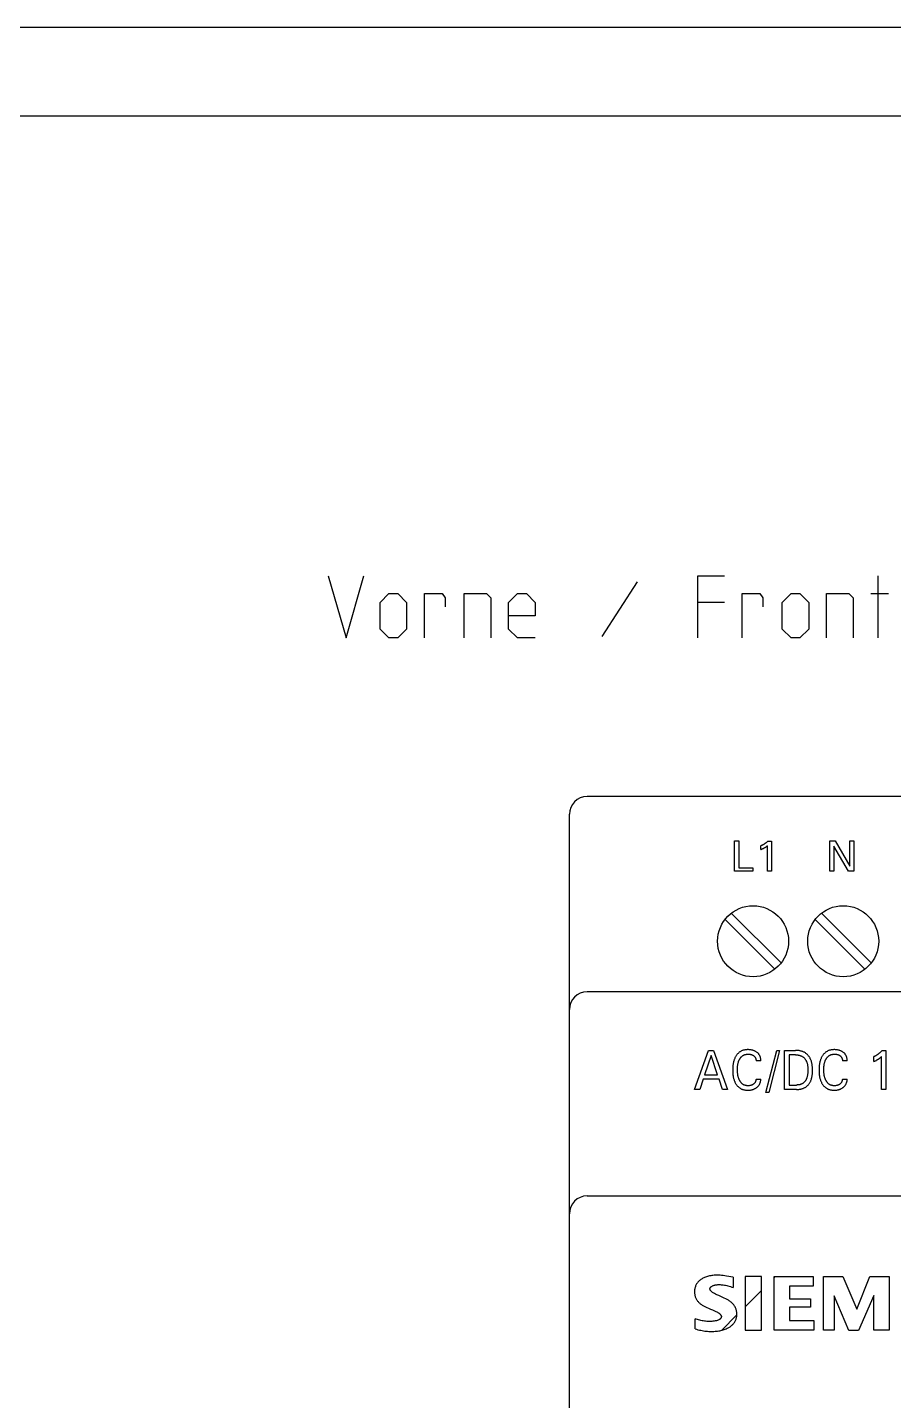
# Model space of a CAD drawing. Extents: x 0 to 420, y 0 to 297.
# Drawn here: x 106.2 to 155.1, y 219.6 to 297 of the extents above; entities that cross this region are included whole.
import ezdxf

# ---------------------------------------------------------------- set-up
doc = ezdxf.new("R2010")
doc.units = 0
doc.header["$LTSCALE"] = 23.1
for name, color, linetype in [('10000_FRONT', 7, 'CONTINUOUS'), ('10300_FRONT_GERMAN_ENGLISH', 7, 'CONTINUOUS'), ('90000_FRAME', 7, 'CONTINUOUS')]:
    doc.layers.add(name, color=color, linetype=linetype)

msp = doc.modelspace()

# ---------------------------------------------------------------- linework, layer by layer
at = {"layer": '10000_FRONT', "color": 7, "linetype": 'CONTINUOUS'}
for p, q in [((207.298, 253.673), (137.798, 253.673)), ((136.798, 164.673), (136.798, 252.673)), ((146.108, 249.473), (146.108, 251.173)), ((146.108, 251.173), (146.34, 251.173)), ((146.34, 251.173), (146.34, 249.665)), ((147.602, 250.909), (147.584, 250.902)), ((147.584, 250.69), (147.584, 250.902)), ((147.584, 250.69), (147.605, 250.698)), ((147.621, 250.917), (147.602, 250.909)), ((147.605, 250.698), (147.626, 250.706)), ((147.64, 250.925), (147.621, 250.917)), ((147.626, 250.706), (147.646, 250.715)), ((147.658, 250.933), (147.64, 250.925)), ((147.646, 250.715), (147.667, 250.724)), ((147.676, 250.942), (147.658, 250.933)), ((147.667, 250.724), (147.688, 250.733)), ((147.695, 250.951), (147.676, 250.942)), ((147.688, 250.733), (147.703, 250.74)), ((147.713, 250.961), (147.695, 250.951)), ((147.703, 250.74), (147.718, 250.747)), ((147.73, 250.97), (147.713, 250.961)), ((147.718, 250.747), (147.733, 250.755)), ((147.748, 250.98), (147.73, 250.97)), ((147.733, 250.755), (147.748, 250.762)), ((147.765, 250.99), (147.748, 250.98)), ((147.748, 250.762), (147.763, 250.77)), ((147.763, 250.77), (147.778, 250.778)), ((147.783, 251.001), (147.765, 250.99)), ((147.778, 250.778), (147.793, 250.786)), ((147.8, 251.012), (147.783, 251.001)), ((147.793, 250.786), (147.809, 250.795)), ((147.817, 251.023), (147.8, 251.012)), ((147.809, 250.795), (147.824, 250.804)), ((147.833, 251.034), (147.817, 251.023)), ((147.824, 250.804), (147.839, 250.814)), ((147.85, 251.046), (147.833, 251.034)), ((147.839, 250.814), (147.853, 250.823)), ((147.866, 251.057), (147.85, 251.046)), ((147.853, 250.823), (147.864, 250.83)), ((147.864, 250.83), (147.875, 250.838)), ((147.883, 251.07), (147.866, 251.057)), ((147.875, 250.838), (147.885, 250.845)), ((147.899, 251.082), (147.883, 251.07)), ((147.885, 250.845), (147.897, 250.854)), ((147.897, 250.854), (147.908, 250.862)), ((147.915, 251.095), (147.899, 251.082)), ((147.908, 250.862), (147.919, 250.871)), ((147.93, 251.108), (147.915, 251.095)), ((147.919, 250.871), (147.932, 250.881)), ((147.946, 251.121), (147.93, 251.108)), ((147.932, 250.881), (147.944, 250.89)), ((147.944, 250.89), (147.956, 250.9)), ((147.961, 251.135), (147.946, 251.121)), ((147.956, 249.473), (147.956, 250.9)), ((147.976, 251.149), (147.961, 251.135)), ((147.991, 251.163), (147.976, 251.149)), ((147.991, 251.163), (148.184, 251.163)), ((148.184, 251.163), (148.184, 249.473)), ((151.468, 249.473), (151.468, 251.173)), ((151.468, 251.173), (151.77, 251.173)), ((151.699, 250.882), (151.699, 249.473)), ((152.519, 249.473), (151.699, 250.882)), ((151.77, 251.173), (152.6, 249.747)), ((152.6, 249.747), (152.6, 251.173)), ((152.6, 251.173), (152.831, 251.173)), ((152.831, 251.173), (152.831, 249.473)), ((147.143, 249.473), (146.108, 249.473)), ((146.34, 249.665), (147.143, 249.665)), ((147.143, 249.665), (147.143, 249.473)), ((148.184, 249.473), (147.956, 249.473)), ((151.699, 249.473), (151.468, 249.473)), ((152.831, 249.473), (152.519, 249.473)), ((148.727, 244.297), (145.922, 247.102)), ((153.807, 244.297), (151.002, 247.102)), ((145.569, 246.748), (148.373, 243.944)), ((150.649, 246.748), (153.453, 243.944)), ((207.298, 242.673), (137.798, 242.673)), ((143.848, 237.173), (144.633, 239.373)), ((144.778, 239.089), (144.412, 237.996)), ((144.633, 239.373), (144.921, 239.373)), ((145.146, 237.996), (144.778, 239.089)), ((144.921, 239.373), (145.706, 237.173)), ((146.179, 239.046), (146.161, 239.015)), ((146.198, 239.076), (146.179, 239.046)), ((146.217, 239.103), (146.198, 239.076)), ((146.236, 239.129), (146.217, 239.103)), ((146.256, 239.154), (146.236, 239.129)), ((146.277, 239.178), (146.256, 239.154)), ((146.299, 239.201), (146.277, 239.178)), ((146.322, 239.224), (146.299, 239.201)), ((146.346, 239.245), (146.322, 239.224)), ((146.371, 239.265), (146.346, 239.245)), ((146.396, 239.284), (146.371, 239.265)), ((146.421, 239.301), (146.396, 239.284)), ((146.448, 239.317), (146.421, 239.301)), ((146.475, 239.332), (146.448, 239.317)), ((146.503, 239.345), (146.475, 239.332)), ((146.482, 239.004), (146.496, 239.019)), ((146.496, 239.019), (146.512, 239.033)), ((146.531, 239.358), (146.503, 239.345)), ((146.512, 239.033), (146.528, 239.047)), ((146.528, 239.047), (146.544, 239.06)), ((146.56, 239.369), (146.531, 239.358)), ((146.544, 239.06), (146.56, 239.071)), ((146.589, 239.379), (146.56, 239.369)), ((146.56, 239.071), (146.577, 239.082)), ((146.577, 239.082), (146.595, 239.093)), ((146.618, 239.387), (146.589, 239.379)), ((146.595, 239.093), (146.612, 239.102)), ((146.612, 239.102), (146.63, 239.111)), ((146.647, 239.394), (146.618, 239.387)), ((146.63, 239.111), (146.649, 239.119)), ((146.676, 239.4), (146.647, 239.394)), ((146.649, 239.119), (146.668, 239.127)), ((146.668, 239.127), (146.687, 239.133)), ((146.705, 239.405), (146.676, 239.4)), ((146.687, 239.133), (146.708, 239.14)), ((146.735, 239.409), (146.705, 239.405)), ((146.708, 239.14), (146.729, 239.145)), ((146.729, 239.145), (146.75, 239.15)), ((146.764, 239.412), (146.735, 239.409)), ((146.75, 239.15), (146.772, 239.154)), ((146.794, 239.414), (146.764, 239.412)), ((146.772, 239.154), (146.793, 239.157)), ((146.793, 239.157), (146.815, 239.159)), ((146.824, 239.416), (146.794, 239.414)), ((146.815, 239.159), (146.837, 239.161)), ((146.854, 239.416), (146.824, 239.416)), ((146.837, 239.161), (146.859, 239.162)), ((146.891, 239.416), (146.854, 239.416)), ((146.859, 239.162), (146.881, 239.162)), ((146.881, 239.162), (146.903, 239.162)), ((146.929, 239.414), (146.891, 239.416)), ((146.903, 239.162), (146.925, 239.161)), ((146.925, 239.161), (146.947, 239.159)), ((146.967, 239.411), (146.929, 239.414)), ((146.947, 239.159), (146.969, 239.156)), ((147.004, 239.407), (146.967, 239.411)), ((146.969, 239.156), (146.991, 239.153)), ((146.991, 239.153), (147.011, 239.149)), ((147.041, 239.401), (147.004, 239.407)), ((147.011, 239.149), (147.031, 239.144)), ((147.031, 239.144), (147.05, 239.138)), ((147.069, 239.395), (147.041, 239.401)), ((147.05, 239.138), (147.07, 239.132)), ((147.097, 239.389), (147.069, 239.395)), ((147.07, 239.132), (147.089, 239.125)), ((147.089, 239.125), (147.106, 239.117)), ((147.125, 239.382), (147.097, 239.389)), ((147.106, 239.117), (147.124, 239.108)), ((147.124, 239.108), (147.141, 239.099)), ((147.152, 239.374), (147.125, 239.382)), ((147.141, 239.099), (147.158, 239.089)), ((147.179, 239.365), (147.152, 239.374)), ((147.158, 239.089), (147.174, 239.078)), ((147.174, 239.078), (147.186, 239.069)), ((147.206, 239.355), (147.179, 239.365)), ((147.186, 239.069), (147.199, 239.059)), ((147.199, 239.059), (147.211, 239.048)), ((147.231, 239.344), (147.206, 239.355)), ((147.211, 239.048), (147.222, 239.037)), ((147.222, 239.037), (147.233, 239.026)), ((147.256, 239.333), (147.231, 239.344)), ((147.233, 239.026), (147.243, 239.014)), ((147.28, 239.32), (147.256, 239.333)), ((147.303, 239.307), (147.28, 239.32)), ((147.326, 239.293), (147.303, 239.307)), ((147.349, 239.278), (147.326, 239.293)), ((147.37, 239.262), (147.349, 239.278)), ((147.39, 239.245), (147.37, 239.262)), ((147.41, 239.228), (147.39, 239.245)), ((147.429, 239.209), (147.41, 239.228)), ((147.447, 239.19), (147.429, 239.209)), ((147.464, 239.17), (147.447, 239.19)), ((147.48, 239.149), (147.464, 239.17)), ((147.494, 239.128), (147.48, 239.149)), ((147.508, 239.106), (147.494, 239.128)), ((147.52, 239.083), (147.508, 239.106)), ((147.531, 239.06), (147.52, 239.083)), ((147.541, 239.036), (147.531, 239.06)), ((147.551, 239.011), (147.541, 239.036)), ((147.876, 237.007), (148.485, 239.373)), ((148.64, 239.373), (148.031, 237.007)), ((148.485, 239.373), (148.64, 239.373)), ((148.928, 237.173), (148.928, 239.373)), ((148.928, 239.373), (149.534, 239.373)), ((149.189, 239.123), (149.189, 237.422)), ((149.534, 239.123), (149.189, 239.123)), ((149.568, 239.372), (149.534, 239.373)), ((149.534, 239.123), (149.561, 239.123)), ((149.561, 239.123), (149.588, 239.122)), ((149.603, 239.371), (149.568, 239.372)), ((149.588, 239.122), (149.615, 239.12)), ((149.638, 239.369), (149.603, 239.371)), ((149.615, 239.12), (149.642, 239.118)), ((149.673, 239.366), (149.638, 239.369)), ((149.642, 239.118), (149.669, 239.115)), ((149.669, 239.115), (149.696, 239.111)), ((149.708, 239.363), (149.673, 239.366)), ((149.696, 239.111), (149.723, 239.106)), ((149.742, 239.358), (149.708, 239.363)), ((149.723, 239.106), (149.749, 239.1)), ((149.777, 239.352), (149.742, 239.358)), ((149.749, 239.1), (149.776, 239.093)), ((149.776, 239.093), (149.802, 239.085)), ((149.811, 239.346), (149.777, 239.352)), ((149.802, 239.085), (149.827, 239.076)), ((149.845, 239.338), (149.811, 239.346)), ((149.827, 239.076), (149.852, 239.067)), ((149.879, 239.329), (149.845, 239.338)), ((149.852, 239.067), (149.877, 239.056)), ((149.877, 239.056), (149.9, 239.043)), ((149.912, 239.318), (149.879, 239.329)), ((149.9, 239.043), (149.924, 239.03)), ((149.945, 239.307), (149.912, 239.318)), ((149.924, 239.03), (149.945, 239.015)), ((149.977, 239.294), (149.945, 239.307)), ((150.008, 239.28), (149.977, 239.294)), ((150.039, 239.264), (150.008, 239.28)), ((150.069, 239.247), (150.039, 239.264)), ((150.099, 239.228), (150.069, 239.247)), ((150.128, 239.207), (150.099, 239.228)), ((150.156, 239.185), (150.128, 239.207)), ((150.183, 239.161), (150.156, 239.185)), ((150.208, 239.136), (150.183, 239.161)), ((150.233, 239.11), (150.208, 239.136)), ((150.257, 239.083), (150.233, 239.11)), ((150.279, 239.055), (150.257, 239.083)), ((150.301, 239.026), (150.279, 239.055)), ((150.321, 238.996), (150.301, 239.026)), ((151.046, 239.046), (151.028, 239.015)), ((151.065, 239.076), (151.046, 239.046)), ((151.084, 239.103), (151.065, 239.076)), ((151.103, 239.129), (151.084, 239.103)), ((151.123, 239.154), (151.103, 239.129)), ((151.144, 239.178), (151.123, 239.154)), ((151.166, 239.201), (151.144, 239.178)), ((151.189, 239.224), (151.166, 239.201)), ((151.213, 239.245), (151.189, 239.224)), ((151.238, 239.265), (151.213, 239.245)), ((151.263, 239.284), (151.238, 239.265)), ((151.288, 239.301), (151.263, 239.284)), ((151.315, 239.317), (151.288, 239.301)), ((151.342, 239.332), (151.315, 239.317)), ((151.37, 239.345), (151.342, 239.332)), ((151.349, 239.004), (151.364, 239.019)), ((151.364, 239.019), (151.379, 239.033)), ((151.398, 239.358), (151.37, 239.345)), ((151.379, 239.033), (151.395, 239.047)), ((151.395, 239.047), (151.411, 239.06)), ((151.427, 239.369), (151.398, 239.358)), ((151.411, 239.06), (151.427, 239.071)), ((151.456, 239.379), (151.427, 239.369)), ((151.427, 239.071), (151.444, 239.082)), ((151.444, 239.082), (151.462, 239.093)), ((151.485, 239.387), (151.456, 239.379)), ((151.462, 239.093), (151.479, 239.102)), ((151.479, 239.102), (151.498, 239.111)), ((151.514, 239.394), (151.485, 239.387)), ((151.498, 239.111), (151.516, 239.119)), ((151.543, 239.4), (151.514, 239.394)), ((151.516, 239.119), (151.535, 239.127)), ((151.535, 239.127), (151.554, 239.133)), ((151.572, 239.405), (151.543, 239.4)), ((151.554, 239.133), (151.575, 239.14)), ((151.602, 239.409), (151.572, 239.405)), ((151.575, 239.14), (151.596, 239.145)), ((151.596, 239.145), (151.617, 239.15)), ((151.631, 239.412), (151.602, 239.409)), ((151.617, 239.15), (151.639, 239.154)), ((151.661, 239.414), (151.631, 239.412)), ((151.639, 239.154), (151.66, 239.157)), ((151.66, 239.157), (151.682, 239.159)), ((151.691, 239.416), (151.661, 239.414)), ((151.682, 239.159), (151.704, 239.161)), ((151.721, 239.416), (151.691, 239.416)), ((151.704, 239.161), (151.726, 239.162)), ((151.758, 239.416), (151.721, 239.416)), ((151.726, 239.162), (151.748, 239.162)), ((151.748, 239.162), (151.77, 239.162)), ((151.796, 239.414), (151.758, 239.416)), ((151.77, 239.162), (151.792, 239.161)), ((151.792, 239.161), (151.814, 239.159)), ((151.834, 239.411), (151.796, 239.414)), ((151.814, 239.159), (151.836, 239.156)), ((151.871, 239.407), (151.834, 239.411)), ((151.836, 239.156), (151.858, 239.153)), ((151.858, 239.153), (151.878, 239.149)), ((151.908, 239.401), (151.871, 239.407)), ((151.878, 239.149), (151.898, 239.144)), ((151.898, 239.144), (151.917, 239.138)), ((151.936, 239.395), (151.908, 239.401)), ((151.917, 239.138), (151.937, 239.132)), ((151.964, 239.389), (151.936, 239.395)), ((151.937, 239.132), (151.956, 239.125)), ((151.956, 239.125), (151.974, 239.117)), ((151.992, 239.382), (151.964, 239.389)), ((151.974, 239.117), (151.991, 239.108)), ((151.991, 239.108), (152.008, 239.099)), ((152.019, 239.374), (151.992, 239.382)), ((152.008, 239.099), (152.025, 239.089)), ((152.047, 239.365), (152.019, 239.374)), ((152.025, 239.089), (152.041, 239.078)), ((152.041, 239.078), (152.053, 239.069)), ((152.073, 239.355), (152.047, 239.365)), ((152.053, 239.069), (152.066, 239.059)), ((152.066, 239.059), (152.078, 239.048)), ((152.098, 239.344), (152.073, 239.355)), ((152.078, 239.048), (152.089, 239.037)), ((152.089, 239.037), (152.1, 239.026)), ((152.123, 239.333), (152.098, 239.344)), ((152.1, 239.026), (152.11, 239.014)), ((152.147, 239.32), (152.123, 239.333)), ((152.17, 239.307), (152.147, 239.32)), ((152.193, 239.293), (152.17, 239.307)), ((152.216, 239.278), (152.193, 239.293)), ((152.237, 239.262), (152.216, 239.278)), ((152.257, 239.245), (152.237, 239.262)), ((152.277, 239.228), (152.257, 239.245)), ((152.296, 239.209), (152.277, 239.228)), ((152.314, 239.19), (152.296, 239.209)), ((152.331, 239.17), (152.314, 239.19)), ((152.347, 239.149), (152.331, 239.17)), ((152.361, 239.128), (152.347, 239.149)), ((152.375, 239.106), (152.361, 239.128)), ((152.387, 239.083), (152.375, 239.106)), ((152.398, 239.06), (152.387, 239.083)), ((152.409, 239.036), (152.398, 239.06)), ((152.418, 239.011), (152.409, 239.036)), ((153.983, 239.032), (153.962, 239.022)), ((153.962, 238.747), (153.962, 239.022)), ((154.004, 239.042), (153.983, 239.032)), ((154.025, 239.052), (154.004, 239.042)), ((154.046, 239.063), (154.025, 239.052)), ((154.067, 239.075), (154.046, 239.063)), ((154.087, 239.086), (154.067, 239.075)), ((154.107, 239.098), (154.087, 239.086)), ((154.127, 239.111), (154.107, 239.098)), ((154.147, 239.124), (154.127, 239.111)), ((154.167, 239.137), (154.147, 239.124)), ((154.186, 239.151), (154.167, 239.137)), ((154.205, 239.164), (154.186, 239.151)), ((154.224, 239.179), (154.205, 239.164)), ((154.243, 239.193), (154.224, 239.179)), ((154.262, 239.208), (154.243, 239.193)), ((154.28, 239.224), (154.262, 239.208)), ((154.298, 239.24), (154.28, 239.224)), ((154.317, 239.256), (154.298, 239.24)), ((154.335, 239.273), (154.317, 239.256)), ((154.352, 239.289), (154.335, 239.273)), ((154.37, 239.307), (154.352, 239.289)), ((154.367, 239.007), (154.381, 239.02)), ((154.387, 239.324), (154.37, 239.307)), ((154.381, 237.173), (154.381, 239.02)), ((154.404, 239.342), (154.387, 239.324)), ((154.42, 239.36), (154.404, 239.342)), ((154.42, 239.36), (154.637, 239.36)), ((154.637, 239.36), (154.637, 237.173)), ((145.999, 238.354), (145.998, 238.308)), ((145.998, 238.308), (145.998, 238.263)), ((145.998, 238.263), (145.998, 238.217)), ((146.001, 238.399), (145.999, 238.354)), ((146.004, 238.445), (146.001, 238.399)), ((146.009, 238.49), (146.004, 238.445)), ((146.014, 238.535), (146.009, 238.49)), ((146.02, 238.58), (146.014, 238.535)), ((146.026, 238.62), (146.02, 238.58)), ((146.034, 238.659), (146.026, 238.62)), ((146.042, 238.698), (146.034, 238.659)), ((146.052, 238.737), (146.042, 238.698)), ((146.062, 238.776), (146.052, 238.737)), ((146.074, 238.814), (146.062, 238.776)), ((146.087, 238.852), (146.074, 238.814)), ((146.1, 238.885), (146.087, 238.852)), ((146.113, 238.918), (146.1, 238.885)), ((146.128, 238.951), (146.113, 238.918)), ((146.144, 238.983), (146.128, 238.951)), ((146.161, 239.015), (146.144, 238.983)), ((146.266, 238.298), (146.267, 238.336)), ((146.266, 238.258), (146.266, 238.298)), ((146.268, 238.217), (146.266, 238.258)), ((146.267, 238.336), (146.268, 238.374)), ((146.268, 238.374), (146.27, 238.412)), ((146.27, 238.412), (146.272, 238.45)), ((146.272, 238.45), (146.276, 238.488)), ((146.276, 238.488), (146.278, 238.511)), ((146.278, 238.511), (146.282, 238.535)), ((146.282, 238.535), (146.286, 238.564)), ((146.286, 238.564), (146.291, 238.593)), ((146.291, 238.593), (146.297, 238.622)), ((146.297, 238.622), (146.303, 238.651)), ((146.303, 238.651), (146.311, 238.68)), ((146.311, 238.68), (146.319, 238.708)), ((146.319, 238.708), (146.328, 238.736)), ((146.328, 238.736), (146.335, 238.758)), ((146.335, 238.758), (146.343, 238.78)), ((146.343, 238.78), (146.352, 238.801)), ((146.352, 238.801), (146.361, 238.822)), ((146.361, 238.822), (146.371, 238.843)), ((146.371, 238.843), (146.382, 238.863)), ((146.382, 238.863), (146.393, 238.884)), ((146.393, 238.884), (146.405, 238.903)), ((146.405, 238.903), (146.416, 238.921)), ((146.416, 238.921), (146.428, 238.939)), ((146.428, 238.939), (146.44, 238.956)), ((146.44, 238.956), (146.454, 238.972)), ((146.454, 238.972), (146.467, 238.989)), ((146.467, 238.989), (146.482, 239.004)), ((147.243, 239.014), (147.253, 239.002)), ((147.253, 239.002), (147.262, 238.989)), ((147.262, 238.989), (147.27, 238.976)), ((147.27, 238.976), (147.277, 238.962)), ((147.277, 238.962), (147.284, 238.949)), ((147.284, 238.949), (147.29, 238.935)), ((147.29, 238.935), (147.295, 238.92)), ((147.295, 238.92), (147.3, 238.905)), ((147.3, 238.905), (147.305, 238.889)), ((147.305, 238.889), (147.309, 238.873)), ((147.309, 238.873), (147.312, 238.856)), ((147.312, 238.856), (147.314, 238.84)), ((147.314, 238.84), (147.315, 238.823)), ((147.315, 238.823), (147.316, 238.806)), ((147.316, 238.806), (147.316, 238.79)), ((147.585, 238.79), (147.316, 238.79)), ((147.558, 238.987), (147.551, 239.011)), ((147.566, 238.959), (147.558, 238.987)), ((147.572, 238.931), (147.566, 238.959)), ((147.577, 238.903), (147.572, 238.931)), ((147.581, 238.874), (147.577, 238.903)), ((147.583, 238.846), (147.581, 238.874)), ((147.585, 238.818), (147.583, 238.846)), ((147.585, 238.79), (147.585, 238.818)), ((149.945, 239.015), (149.967, 239)), ((149.967, 239), (149.987, 238.984)), ((149.987, 238.984), (150.007, 238.966)), ((150.007, 238.966), (150.025, 238.947)), ((150.025, 238.947), (150.043, 238.928)), ((150.043, 238.928), (150.061, 238.908)), ((150.061, 238.908), (150.077, 238.887)), ((150.077, 238.887), (150.093, 238.865)), ((150.093, 238.865), (150.107, 238.843)), ((150.107, 238.843), (150.121, 238.821)), ((150.121, 238.821), (150.134, 238.797)), ((150.134, 238.797), (150.146, 238.774)), ((150.146, 238.774), (150.157, 238.75)), ((150.157, 238.75), (150.17, 238.72)), ((150.17, 238.72), (150.181, 238.69)), ((150.181, 238.69), (150.19, 238.66)), ((150.19, 238.66), (150.199, 238.63)), ((150.199, 238.63), (150.206, 238.599)), ((150.206, 238.599), (150.213, 238.568)), ((150.213, 238.568), (150.218, 238.537)), ((150.218, 238.537), (150.223, 238.505)), ((150.223, 238.505), (150.227, 238.474)), ((150.227, 238.474), (150.229, 238.442)), ((150.229, 238.442), (150.232, 238.41)), ((150.232, 238.41), (150.233, 238.378)), ((150.233, 238.378), (150.235, 238.346)), ((150.235, 238.346), (150.235, 238.315)), ((150.235, 238.315), (150.235, 238.283)), ((150.235, 238.283), (150.235, 238.24)), ((150.34, 238.965), (150.321, 238.996)), ((150.358, 238.934), (150.34, 238.965)), ((150.375, 238.902), (150.358, 238.934)), ((150.39, 238.87), (150.375, 238.902)), ((150.406, 238.833), (150.39, 238.87)), ((150.42, 238.795), (150.406, 238.833)), ((150.433, 238.757), (150.42, 238.795)), ((150.444, 238.719), (150.433, 238.757)), ((150.454, 238.681), (150.444, 238.719)), ((150.463, 238.642), (150.454, 238.681)), ((150.47, 238.603), (150.463, 238.642)), ((150.477, 238.563), (150.47, 238.603)), ((150.482, 238.523), (150.477, 238.563)), ((150.487, 238.483), (150.482, 238.523)), ((150.49, 238.443), (150.487, 238.483)), ((150.493, 238.403), (150.49, 238.443)), ((150.495, 238.362), (150.493, 238.403)), ((150.496, 238.322), (150.495, 238.362)), ((150.497, 238.281), (150.496, 238.322)), ((150.497, 238.241), (150.497, 238.281)), ((150.866, 238.354), (150.865, 238.308)), ((150.865, 238.308), (150.865, 238.263)), ((150.865, 238.263), (150.865, 238.217)), ((150.868, 238.399), (150.866, 238.354)), ((150.872, 238.445), (150.868, 238.399)), ((150.876, 238.49), (150.872, 238.445)), ((150.881, 238.535), (150.876, 238.49)), ((150.887, 238.58), (150.881, 238.535)), ((150.893, 238.62), (150.887, 238.58)), ((150.901, 238.659), (150.893, 238.62)), ((150.909, 238.698), (150.901, 238.659)), ((150.919, 238.737), (150.909, 238.698)), ((150.929, 238.776), (150.919, 238.737)), ((150.941, 238.814), (150.929, 238.776)), ((150.954, 238.852), (150.941, 238.814)), ((150.967, 238.885), (150.954, 238.852)), ((150.98, 238.918), (150.967, 238.885)), ((150.995, 238.951), (150.98, 238.918)), ((151.011, 238.983), (150.995, 238.951)), ((151.028, 239.015), (151.011, 238.983)), ((151.133, 238.298), (151.134, 238.336)), ((151.134, 238.258), (151.133, 238.298)), ((151.134, 238.336), (151.135, 238.374)), ((151.135, 238.217), (151.134, 238.258)), ((151.135, 238.374), (151.137, 238.412)), ((151.137, 238.412), (151.139, 238.45)), ((151.139, 238.45), (151.143, 238.488)), ((151.143, 238.488), (151.146, 238.511)), ((151.146, 238.511), (151.149, 238.535)), ((151.149, 238.535), (151.153, 238.564)), ((151.153, 238.564), (151.158, 238.593)), ((151.158, 238.593), (151.164, 238.622)), ((151.164, 238.622), (151.17, 238.651)), ((151.17, 238.651), (151.178, 238.68)), ((151.178, 238.68), (151.186, 238.708)), ((151.186, 238.708), (151.195, 238.736)), ((151.195, 238.736), (151.202, 238.758)), ((151.202, 238.758), (151.21, 238.78)), ((151.21, 238.78), (151.219, 238.801)), ((151.219, 238.801), (151.228, 238.822)), ((151.228, 238.822), (151.238, 238.843)), ((151.238, 238.843), (151.249, 238.863)), ((151.249, 238.863), (151.26, 238.884)), ((151.26, 238.884), (151.272, 238.903)), ((151.272, 238.903), (151.283, 238.921)), ((151.283, 238.921), (151.295, 238.939)), ((151.295, 238.939), (151.308, 238.956)), ((151.308, 238.956), (151.321, 238.972)), ((151.321, 238.972), (151.334, 238.989)), ((151.334, 238.989), (151.349, 239.004)), ((152.11, 239.014), (152.12, 239.002)), ((152.12, 239.002), (152.129, 238.989)), ((152.129, 238.989), (152.137, 238.976)), ((152.137, 238.976), (152.144, 238.962)), ((152.144, 238.962), (152.151, 238.949)), ((152.151, 238.949), (152.157, 238.935)), ((152.157, 238.935), (152.163, 238.92)), ((152.163, 238.92), (152.167, 238.905)), ((152.167, 238.905), (152.172, 238.889)), ((152.172, 238.889), (152.176, 238.873)), ((152.176, 238.873), (152.179, 238.856)), ((152.179, 238.856), (152.181, 238.84)), ((152.181, 238.84), (152.182, 238.823)), ((152.182, 238.823), (152.183, 238.806)), ((152.183, 238.806), (152.183, 238.79)), ((152.452, 238.79), (152.183, 238.79)), ((152.426, 238.987), (152.418, 239.011)), ((152.433, 238.959), (152.426, 238.987)), ((152.439, 238.931), (152.433, 238.959)), ((152.444, 238.903), (152.439, 238.931)), ((152.448, 238.874), (152.444, 238.903)), ((152.451, 238.846), (152.448, 238.874)), ((152.452, 238.818), (152.451, 238.846)), ((152.452, 238.79), (152.452, 238.818)), ((153.962, 238.747), (153.985, 238.758)), ((153.985, 238.758), (154.009, 238.769)), ((154.009, 238.769), (154.032, 238.781)), ((154.032, 238.781), (154.056, 238.792)), ((154.056, 238.792), (154.079, 238.804)), ((154.079, 238.804), (154.096, 238.813)), ((154.096, 238.813), (154.113, 238.822)), ((154.113, 238.822), (154.13, 238.832)), ((154.13, 238.832), (154.147, 238.842)), ((154.147, 238.842), (154.164, 238.852)), ((154.164, 238.852), (154.18, 238.862)), ((154.18, 238.862), (154.198, 238.873)), ((154.198, 238.873), (154.215, 238.884)), ((154.215, 238.884), (154.232, 238.896)), ((154.232, 238.896), (154.249, 238.908)), ((154.249, 238.908), (154.265, 238.921)), ((154.265, 238.921), (154.277, 238.93)), ((154.277, 238.93), (154.289, 238.939)), ((154.289, 238.939), (154.301, 238.949)), ((154.301, 238.949), (154.314, 238.96)), ((154.314, 238.96), (154.327, 238.971)), ((154.327, 238.971), (154.34, 238.982)), ((154.34, 238.982), (154.353, 238.995)), ((154.353, 238.995), (154.367, 239.007)), ((144.328, 237.746), (144.138, 237.173)), ((145.228, 237.746), (144.328, 237.746)), ((144.412, 237.996), (145.146, 237.996)), ((145.421, 237.173), (145.228, 237.746)), ((145.998, 238.217), (145.999, 238.172)), ((145.999, 238.172), (146.001, 238.127)), ((146.001, 238.127), (146.005, 238.082)), ((146.005, 238.082), (146.009, 238.037)), ((146.009, 238.037), (146.014, 237.992)), ((146.014, 237.992), (146.02, 237.947)), ((146.02, 237.947), (146.027, 237.908)), ((146.027, 237.908), (146.034, 237.869)), ((146.034, 237.869), (146.042, 237.83)), ((146.042, 237.83), (146.052, 237.792)), ((146.052, 237.792), (146.063, 237.754)), ((146.063, 237.754), (146.074, 237.716)), ((146.074, 237.716), (146.087, 237.678)), ((146.087, 237.678), (146.1, 237.645)), ((146.1, 237.645), (146.114, 237.612)), ((146.114, 237.612), (146.129, 237.58)), ((146.129, 237.58), (146.145, 237.548)), ((146.145, 237.548), (146.162, 237.517)), ((146.162, 237.517), (146.18, 237.486)), ((146.18, 237.486), (146.2, 237.456)), ((146.269, 238.176), (146.268, 238.217)), ((146.272, 238.136), (146.269, 238.176)), ((146.276, 238.095), (146.272, 238.136)), ((146.28, 238.055), (146.276, 238.095)), ((146.285, 238.019), (146.28, 238.055)), ((146.291, 237.984), (146.285, 238.019)), ((146.297, 237.949), (146.291, 237.984)), ((146.305, 237.914), (146.297, 237.949)), ((146.313, 237.88), (146.305, 237.914)), ((146.323, 237.845), (146.313, 237.88)), ((146.331, 237.819), (146.323, 237.845)), ((146.339, 237.794), (146.331, 237.819)), ((146.349, 237.768), (146.339, 237.794)), ((146.359, 237.743), (146.349, 237.768)), ((146.37, 237.719), (146.359, 237.743)), ((146.381, 237.694), (146.37, 237.719)), ((146.394, 237.67), (146.381, 237.694)), ((146.405, 237.65), (146.394, 237.67)), ((146.416, 237.631), (146.405, 237.65)), ((146.428, 237.612), (146.416, 237.631)), ((146.441, 237.593), (146.428, 237.612)), ((146.455, 237.575), (146.441, 237.593)), ((146.469, 237.558), (146.455, 237.575)), ((146.483, 237.541), (146.469, 237.558)), ((146.499, 237.525), (146.483, 237.541)), ((146.515, 237.509), (146.499, 237.525)), ((146.533, 237.494), (146.515, 237.509)), ((146.551, 237.479), (146.533, 237.494)), ((146.57, 237.466), (146.551, 237.479)), ((147.176, 237.478), (147.161, 237.467)), ((147.19, 237.49), (147.176, 237.478)), ((147.203, 237.502), (147.19, 237.49)), ((147.215, 237.515), (147.203, 237.502)), ((147.227, 237.529), (147.215, 237.515)), ((147.238, 237.543), (147.227, 237.529)), ((147.249, 237.558), (147.238, 237.543)), ((147.259, 237.573), (147.249, 237.558)), ((147.268, 237.589), (147.259, 237.573)), ((147.276, 237.605), (147.268, 237.589)), ((147.283, 237.622), (147.276, 237.605)), ((147.29, 237.639), (147.283, 237.622)), ((147.296, 237.658), (147.29, 237.639)), ((147.302, 237.677), (147.296, 237.658)), ((147.307, 237.697), (147.302, 237.677)), ((147.311, 237.716), (147.307, 237.697)), ((147.314, 237.736), (147.311, 237.716)), ((147.316, 237.756), (147.314, 237.736)), ((147.316, 237.756), (147.585, 237.756)), ((147.514, 237.469), (147.526, 237.492)), ((147.526, 237.492), (147.536, 237.515)), ((147.536, 237.515), (147.546, 237.539)), ((147.546, 237.539), (147.554, 237.564)), ((147.554, 237.564), (147.562, 237.591)), ((147.562, 237.591), (147.569, 237.618)), ((147.569, 237.618), (147.574, 237.645)), ((147.574, 237.645), (147.579, 237.673)), ((147.579, 237.673), (147.582, 237.7)), ((147.582, 237.7), (147.584, 237.728)), ((147.584, 237.728), (147.585, 237.756)), ((149.89, 237.48), (149.869, 237.471)), ((149.912, 237.49), (149.89, 237.48)), ((149.932, 237.501), (149.912, 237.49)), ((149.953, 237.513), (149.932, 237.501)), ((149.972, 237.526), (149.953, 237.513)), ((149.993, 237.542), (149.972, 237.526)), ((150.013, 237.558), (149.993, 237.542)), ((150.032, 237.576), (150.013, 237.558)), ((150.05, 237.595), (150.032, 237.576)), ((150.067, 237.614), (150.05, 237.595)), ((150.083, 237.635), (150.067, 237.614)), ((150.098, 237.656), (150.083, 237.635)), ((150.112, 237.678), (150.098, 237.656)), ((150.125, 237.7), (150.112, 237.678)), ((150.136, 237.722), (150.125, 237.7)), ((150.147, 237.746), (150.136, 237.722)), ((150.157, 237.769), (150.147, 237.746)), ((150.166, 237.793), (150.157, 237.769)), ((150.174, 237.817), (150.166, 237.793)), ((150.185, 237.851), (150.174, 237.817)), ((150.194, 237.886), (150.185, 237.851)), ((150.202, 237.921), (150.194, 237.886)), ((150.209, 237.956), (150.202, 237.921)), ((150.215, 237.991), (150.209, 237.956)), ((150.22, 238.026), (150.215, 237.991)), ((150.225, 238.069), (150.22, 238.026)), ((150.229, 238.111), (150.225, 238.069)), ((150.232, 238.154), (150.229, 238.111)), ((150.234, 238.197), (150.232, 238.154)), ((150.235, 238.24), (150.234, 238.197)), ((150.27, 237.446), (150.291, 237.473)), ((150.291, 237.473), (150.311, 237.5)), ((150.311, 237.5), (150.331, 237.528)), ((150.331, 237.528), (150.349, 237.557)), ((150.349, 237.557), (150.366, 237.587)), ((150.366, 237.587), (150.381, 237.617)), ((150.381, 237.617), (150.396, 237.647)), ((150.396, 237.647), (150.412, 237.685)), ((150.412, 237.685), (150.426, 237.722)), ((150.426, 237.722), (150.438, 237.76)), ((150.438, 237.76), (150.449, 237.799)), ((150.449, 237.799), (150.459, 237.838)), ((150.459, 237.838), (150.467, 237.877)), ((150.467, 237.877), (150.475, 237.917)), ((150.475, 237.917), (150.48, 237.957)), ((150.48, 237.957), (150.485, 237.997)), ((150.485, 237.997), (150.489, 238.037)), ((150.489, 238.037), (150.492, 238.078)), ((150.492, 238.078), (150.494, 238.118)), ((150.494, 238.118), (150.496, 238.159)), ((150.496, 238.159), (150.497, 238.2)), ((150.497, 238.2), (150.497, 238.241)), ((150.865, 238.217), (150.866, 238.172)), ((150.866, 238.172), (150.868, 238.127)), ((150.868, 238.127), (150.872, 238.082)), ((150.872, 238.082), (150.876, 238.037)), ((150.876, 238.037), (150.881, 237.992)), ((150.881, 237.992), (150.887, 237.947)), ((150.887, 237.947), (150.894, 237.908)), ((150.894, 237.908), (150.901, 237.869)), ((150.901, 237.869), (150.91, 237.83)), ((150.91, 237.83), (150.919, 237.792)), ((150.919, 237.792), (150.93, 237.754)), ((150.93, 237.754), (150.942, 237.716)), ((150.942, 237.716), (150.955, 237.678)), ((150.955, 237.678), (150.967, 237.645)), ((150.967, 237.645), (150.981, 237.612)), ((150.981, 237.612), (150.996, 237.58)), ((150.996, 237.58), (151.012, 237.548)), ((151.012, 237.548), (151.029, 237.517)), ((151.029, 237.517), (151.047, 237.486)), ((151.047, 237.486), (151.067, 237.456)), ((151.136, 238.176), (151.135, 238.217)), ((151.139, 238.136), (151.136, 238.176)), ((151.143, 238.095), (151.139, 238.136)), ((151.147, 238.055), (151.143, 238.095)), ((151.152, 238.019), (151.147, 238.055)), ((151.158, 237.984), (151.152, 238.019)), ((151.164, 237.949), (151.158, 237.984)), ((151.172, 237.914), (151.164, 237.949)), ((151.18, 237.88), (151.172, 237.914)), ((151.19, 237.845), (151.18, 237.88)), ((151.198, 237.819), (151.19, 237.845)), ((151.207, 237.794), (151.198, 237.819)), ((151.216, 237.768), (151.207, 237.794)), ((151.226, 237.743), (151.216, 237.768)), ((151.237, 237.719), (151.226, 237.743)), ((151.248, 237.694), (151.237, 237.719)), ((151.261, 237.67), (151.248, 237.694)), ((151.272, 237.65), (151.261, 237.67)), ((151.283, 237.631), (151.272, 237.65)), ((151.295, 237.612), (151.283, 237.631)), ((151.308, 237.593), (151.295, 237.612)), ((151.322, 237.575), (151.308, 237.593)), ((151.336, 237.558), (151.322, 237.575)), ((151.351, 237.541), (151.336, 237.558)), ((151.366, 237.525), (151.351, 237.541)), ((151.382, 237.509), (151.366, 237.525)), ((151.4, 237.494), (151.382, 237.509)), ((151.418, 237.479), (151.4, 237.494)), ((151.437, 237.466), (151.418, 237.479)), ((152.043, 237.478), (152.029, 237.467)), ((152.057, 237.49), (152.043, 237.478)), ((152.07, 237.502), (152.057, 237.49)), ((152.082, 237.515), (152.07, 237.502)), ((152.094, 237.529), (152.082, 237.515)), ((152.105, 237.543), (152.094, 237.529)), ((152.116, 237.558), (152.105, 237.543)), ((152.126, 237.573), (152.116, 237.558)), ((152.135, 237.589), (152.126, 237.573)), ((152.143, 237.605), (152.135, 237.589)), ((152.15, 237.622), (152.143, 237.605)), ((152.157, 237.639), (152.15, 237.622)), ((152.163, 237.658), (152.157, 237.639)), ((152.169, 237.677), (152.163, 237.658)), ((152.174, 237.697), (152.169, 237.677)), ((152.178, 237.716), (152.174, 237.697)), ((152.181, 237.736), (152.178, 237.716)), ((152.183, 237.756), (152.181, 237.736)), ((152.183, 237.756), (152.452, 237.756)), ((152.381, 237.469), (152.393, 237.492)), ((152.393, 237.492), (152.403, 237.515)), ((152.403, 237.515), (152.413, 237.539)), ((152.413, 237.539), (152.421, 237.564)), ((152.421, 237.564), (152.429, 237.591)), ((152.429, 237.591), (152.436, 237.618)), ((152.436, 237.618), (152.442, 237.645)), ((152.442, 237.645), (152.446, 237.673)), ((152.446, 237.673), (152.449, 237.7)), ((152.449, 237.7), (152.451, 237.728)), ((152.451, 237.728), (152.452, 237.756)), ((144.138, 237.173), (143.848, 237.173)), ((145.706, 237.173), (145.421, 237.173)), ((146.2, 237.456), (146.218, 237.431)), ((146.218, 237.431), (146.237, 237.406)), ((146.237, 237.406), (146.257, 237.382)), ((146.257, 237.382), (146.278, 237.358)), ((146.278, 237.358), (146.3, 237.336)), ((146.3, 237.336), (146.323, 237.314)), ((146.323, 237.314), (146.347, 237.294)), ((146.347, 237.294), (146.371, 237.275)), ((146.371, 237.275), (146.396, 237.257)), ((146.396, 237.257), (146.422, 237.24)), ((146.422, 237.24), (146.448, 237.225)), ((146.448, 237.225), (146.475, 237.211)), ((146.475, 237.211), (146.503, 237.197)), ((146.503, 237.197), (146.531, 237.186)), ((146.531, 237.186), (146.56, 237.175)), ((146.56, 237.175), (146.589, 237.165)), ((146.59, 237.453), (146.57, 237.466)), ((146.589, 237.165), (146.621, 237.156)), ((146.61, 237.441), (146.59, 237.453)), ((146.631, 237.431), (146.61, 237.441)), ((146.621, 237.156), (146.654, 237.149)), ((146.652, 237.421), (146.631, 237.431)), ((146.673, 237.412), (146.652, 237.421)), ((146.654, 237.149), (146.687, 237.142)), ((146.694, 237.405), (146.673, 237.412)), ((146.687, 237.142), (146.72, 237.137)), ((146.715, 237.399), (146.694, 237.405)), ((146.737, 237.394), (146.715, 237.399)), ((146.72, 237.137), (146.753, 237.134)), ((146.759, 237.389), (146.737, 237.394)), ((146.753, 237.134), (146.787, 237.131)), ((146.78, 237.386), (146.759, 237.389)), ((146.802, 237.383), (146.78, 237.386)), ((146.787, 237.131), (146.82, 237.13)), ((146.824, 237.381), (146.802, 237.383)), ((146.82, 237.13), (146.854, 237.129)), ((146.846, 237.38), (146.824, 237.381)), ((146.868, 237.38), (146.846, 237.38)), ((146.854, 237.129), (146.89, 237.13)), ((146.891, 237.38), (146.868, 237.38)), ((146.89, 237.13), (146.927, 237.131)), ((146.913, 237.381), (146.891, 237.38)), ((146.935, 237.383), (146.913, 237.381)), ((146.927, 237.131), (146.964, 237.135)), ((146.957, 237.386), (146.935, 237.383)), ((146.979, 237.39), (146.957, 237.386)), ((146.964, 237.135), (147, 237.139)), ((146.999, 237.394), (146.979, 237.39)), ((147.019, 237.399), (146.999, 237.394)), ((147, 237.139), (147.036, 237.145)), ((147.038, 237.405), (147.019, 237.399)), ((147.036, 237.145), (147.064, 237.151)), ((147.058, 237.411), (147.038, 237.405)), ((147.076, 237.419), (147.058, 237.411)), ((147.064, 237.151), (147.092, 237.157)), ((147.094, 237.427), (147.076, 237.419)), ((147.092, 237.157), (147.119, 237.165)), ((147.112, 237.436), (147.094, 237.427)), ((147.129, 237.446), (147.112, 237.436)), ((147.119, 237.165), (147.146, 237.173)), ((147.145, 237.456), (147.129, 237.446)), ((147.161, 237.467), (147.145, 237.456)), ((147.146, 237.173), (147.173, 237.183)), ((147.173, 237.183), (147.199, 237.193)), ((147.199, 237.193), (147.224, 237.205)), ((147.224, 237.205), (147.249, 237.217)), ((147.249, 237.217), (147.273, 237.23)), ((147.273, 237.23), (147.296, 237.243)), ((147.296, 237.243), (147.319, 237.258)), ((147.319, 237.258), (147.342, 237.274)), ((147.342, 237.274), (147.363, 237.29)), ((147.363, 237.29), (147.383, 237.307)), ((147.383, 237.307), (147.403, 237.324)), ((147.403, 237.324), (147.422, 237.343)), ((147.422, 237.343), (147.44, 237.362)), ((147.44, 237.362), (147.457, 237.382)), ((147.457, 237.382), (147.473, 237.403)), ((147.473, 237.403), (147.488, 237.424)), ((147.488, 237.424), (147.501, 237.446)), ((147.501, 237.446), (147.514, 237.469)), ((148.031, 237.007), (147.876, 237.007)), ((149.586, 237.173), (148.928, 237.173)), ((149.189, 237.422), (149.587, 237.422)), ((149.586, 237.173), (149.62, 237.173)), ((149.614, 237.422), (149.587, 237.422)), ((149.641, 237.424), (149.614, 237.422)), ((149.62, 237.173), (149.655, 237.174)), ((149.668, 237.425), (149.641, 237.424)), ((149.655, 237.174), (149.69, 237.176)), ((149.695, 237.428), (149.668, 237.425)), ((149.69, 237.176), (149.726, 237.179)), ((149.722, 237.432), (149.695, 237.428)), ((149.749, 237.436), (149.722, 237.432)), ((149.726, 237.179), (149.761, 237.183)), ((149.775, 237.442), (149.749, 237.436)), ((149.761, 237.183), (149.796, 237.188)), ((149.802, 237.448), (149.775, 237.442)), ((149.796, 237.188), (149.831, 237.195)), ((149.824, 237.455), (149.802, 237.448)), ((149.847, 237.462), (149.824, 237.455)), ((149.831, 237.195), (149.865, 237.202)), ((149.869, 237.471), (149.847, 237.462)), ((149.865, 237.202), (149.899, 237.211)), ((149.899, 237.211), (149.933, 237.22)), ((149.933, 237.22), (149.966, 237.232)), ((149.966, 237.232), (149.999, 237.244)), ((149.999, 237.244), (150.031, 237.258)), ((150.031, 237.258), (150.062, 237.274)), ((150.062, 237.274), (150.092, 237.291)), ((150.092, 237.291), (150.12, 237.309)), ((150.12, 237.309), (150.148, 237.329)), ((150.148, 237.329), (150.174, 237.35)), ((150.174, 237.35), (150.199, 237.372)), ((150.199, 237.372), (150.224, 237.396)), ((150.224, 237.396), (150.247, 237.42)), ((150.247, 237.42), (150.27, 237.446)), ((151.067, 237.456), (151.085, 237.431)), ((151.085, 237.431), (151.104, 237.406)), ((151.104, 237.406), (151.124, 237.382)), ((151.124, 237.382), (151.145, 237.358)), ((151.145, 237.358), (151.167, 237.336)), ((151.167, 237.336), (151.19, 237.314)), ((151.19, 237.314), (151.214, 237.294)), ((151.214, 237.294), (151.238, 237.275)), ((151.238, 237.275), (151.263, 237.257)), ((151.263, 237.257), (151.289, 237.24)), ((151.289, 237.24), (151.315, 237.225)), ((151.315, 237.225), (151.343, 237.211)), ((151.343, 237.211), (151.37, 237.197)), ((151.37, 237.197), (151.398, 237.186)), ((151.398, 237.186), (151.427, 237.175)), ((151.427, 237.175), (151.456, 237.165)), ((151.457, 237.453), (151.437, 237.466)), ((151.456, 237.165), (151.489, 237.156)), ((151.477, 237.441), (151.457, 237.453)), ((151.498, 237.431), (151.477, 237.441)), ((151.489, 237.156), (151.521, 237.149)), ((151.519, 237.421), (151.498, 237.431)), ((151.541, 237.412), (151.519, 237.421)), ((151.521, 237.149), (151.554, 237.142)), ((151.561, 237.405), (151.541, 237.412)), ((151.554, 237.142), (151.587, 237.137)), ((151.583, 237.399), (151.561, 237.405)), ((151.604, 237.394), (151.583, 237.399)), ((151.587, 237.137), (151.62, 237.134)), ((151.626, 237.389), (151.604, 237.394)), ((151.62, 237.134), (151.654, 237.131)), ((151.647, 237.386), (151.626, 237.389)), ((151.669, 237.383), (151.647, 237.386)), ((151.654, 237.131), (151.687, 237.13)), ((151.691, 237.381), (151.669, 237.383)), ((151.687, 237.13), (151.721, 237.129)), ((151.713, 237.38), (151.691, 237.381)), ((151.736, 237.38), (151.713, 237.38)), ((151.721, 237.129), (151.757, 237.13)), ((151.758, 237.38), (151.736, 237.38)), ((151.757, 237.13), (151.794, 237.131)), ((151.78, 237.381), (151.758, 237.38)), ((151.802, 237.383), (151.78, 237.381)), ((151.794, 237.131), (151.831, 237.135)), ((151.824, 237.386), (151.802, 237.383)), ((151.846, 237.39), (151.824, 237.386)), ((151.831, 237.135), (151.867, 237.139)), ((151.866, 237.394), (151.846, 237.39)), ((151.886, 237.399), (151.866, 237.394)), ((151.867, 237.139), (151.903, 237.145)), ((151.905, 237.405), (151.886, 237.399)), ((151.903, 237.145), (151.931, 237.151)), ((151.925, 237.411), (151.905, 237.405)), ((151.944, 237.419), (151.925, 237.411)), ((151.931, 237.151), (151.959, 237.157)), ((151.961, 237.427), (151.944, 237.419)), ((151.959, 237.157), (151.986, 237.165)), ((151.979, 237.436), (151.961, 237.427)), ((151.996, 237.446), (151.979, 237.436)), ((151.986, 237.165), (152.013, 237.173)), ((152.012, 237.456), (151.996, 237.446)), ((152.029, 237.467), (152.012, 237.456)), ((152.013, 237.173), (152.04, 237.183)), ((152.04, 237.183), (152.066, 237.193)), ((152.066, 237.193), (152.091, 237.205)), ((152.091, 237.205), (152.116, 237.217)), ((152.116, 237.217), (152.14, 237.23)), ((152.14, 237.23), (152.163, 237.243)), ((152.163, 237.243), (152.186, 237.258)), ((152.186, 237.258), (152.209, 237.274)), ((152.209, 237.274), (152.23, 237.29)), ((152.23, 237.29), (152.25, 237.307)), ((152.25, 237.307), (152.27, 237.324)), ((152.27, 237.324), (152.289, 237.343)), ((152.289, 237.343), (152.307, 237.362)), ((152.307, 237.362), (152.324, 237.382)), ((152.324, 237.382), (152.34, 237.403)), ((152.34, 237.403), (152.355, 237.424)), ((152.355, 237.424), (152.369, 237.446)), ((152.369, 237.446), (152.381, 237.469)), ((154.637, 237.173), (154.381, 237.173)), ((137.798, 231.173), (207.298, 231.173)), ((144.639, 226.653), (144.581, 226.638)), ((144.698, 226.667), (144.639, 226.653)), ((144.758, 226.678), (144.698, 226.667)), ((144.817, 226.688), (144.758, 226.678)), ((144.884, 226.697), (144.817, 226.688)), ((144.951, 226.703), (144.884, 226.697)), ((145.018, 226.708), (144.951, 226.703)), ((145.086, 226.71), (145.018, 226.708)), ((145.153, 226.71), (145.086, 226.71)), ((145.223, 226.708), (145.153, 226.71)), ((145.292, 226.704), (145.223, 226.708)), ((145.362, 226.698), (145.292, 226.704)), ((145.459, 226.687), (145.362, 226.698)), ((145.555, 226.674), (145.459, 226.687)), ((145.652, 226.659), (145.555, 226.674)), ((145.776, 226.638), (145.652, 226.659)), ((143.855, 225.893), (143.851, 225.849)), ((143.862, 225.936), (143.855, 225.893)), ((143.87, 225.98), (143.862, 225.936)), ((143.881, 226.023), (143.87, 225.98)), ((143.895, 226.065), (143.881, 226.023)), ((143.909, 226.103), (143.895, 226.065)), ((143.925, 226.141), (143.909, 226.103)), ((143.944, 226.178), (143.925, 226.141)), ((143.964, 226.214), (143.944, 226.178)), ((143.986, 226.248), (143.964, 226.214)), ((144.01, 226.282), (143.986, 226.248)), ((144.036, 226.314), (144.01, 226.282)), ((144.065, 226.346), (144.036, 226.314)), ((144.096, 226.377), (144.065, 226.346)), ((144.128, 226.406), (144.096, 226.377)), ((144.162, 226.433), (144.128, 226.406)), ((144.197, 226.459), (144.162, 226.433)), ((144.234, 226.484), (144.197, 226.459)), ((144.271, 226.507), (144.234, 226.484)), ((144.319, 226.534), (144.271, 226.507)), ((144.369, 226.559), (144.319, 226.534)), ((144.419, 226.581), (144.369, 226.559)), ((144.471, 226.601), (144.419, 226.581)), ((144.523, 226.62), (144.471, 226.601)), ((144.581, 226.638), (144.523, 226.62)), ((144.718, 225.939), (144.719, 225.955)), ((144.719, 225.922), (144.718, 225.939)), ((144.719, 225.955), (144.722, 225.971)), ((144.722, 225.905), (144.719, 225.922)), ((144.722, 225.971), (144.726, 225.986)), ((144.727, 225.889), (144.722, 225.905)), ((144.726, 225.986), (144.733, 226.001)), ((144.734, 225.873), (144.727, 225.889)), ((144.733, 226.001), (144.741, 226.015)), ((144.742, 225.858), (144.734, 225.873)), ((144.741, 226.015), (144.751, 226.03)), ((144.751, 226.03), (144.764, 226.044)), ((144.764, 226.044), (144.778, 226.057)), ((144.778, 226.057), (144.793, 226.068)), ((144.793, 226.068), (144.808, 226.079)), ((144.808, 226.079), (144.835, 226.095)), ((144.835, 226.095), (144.863, 226.108)), ((144.863, 226.108), (144.892, 226.12)), ((144.892, 226.12), (144.922, 226.13)), ((144.922, 226.13), (144.954, 226.14)), ((144.954, 226.14), (144.987, 226.149)), ((144.987, 226.149), (145.02, 226.157)), ((145.02, 226.157), (145.054, 226.164)), ((145.054, 226.164), (145.088, 226.169)), ((145.088, 226.169), (145.122, 226.173)), ((145.122, 226.173), (145.158, 226.176)), ((145.158, 226.176), (145.193, 226.178)), ((145.193, 226.178), (145.229, 226.178)), ((145.229, 226.178), (145.289, 226.177)), ((145.289, 226.177), (145.348, 226.174)), ((145.348, 226.174), (145.407, 226.168)), ((145.407, 226.168), (145.466, 226.161)), ((145.466, 226.161), (145.533, 226.15)), ((145.533, 226.15), (145.6, 226.138)), ((145.6, 226.138), (145.666, 226.123)), ((145.666, 226.123), (145.731, 226.107)), ((145.731, 226.107), (145.805, 226.088)), ((145.9, 226.616), (145.776, 226.638)), ((145.805, 226.088), (145.878, 226.066)), ((145.878, 226.066), (145.951, 226.043)), ((146.024, 226.595), (145.9, 226.616)), ((145.951, 226.043), (146.024, 226.019)), ((146.024, 226.595), (146.024, 226.019)), ((146.696, 226.627), (146.696, 223.619)), ((147.624, 226.627), (146.696, 226.627)), ((147.624, 223.619), (147.624, 226.627)), ((148.328, 226.555), (148.4, 226.627)), ((148.328, 223.619), (148.328, 226.627)), ((148.328, 226.627), (150.536, 226.627)), ((149.192, 226.083), (149.192, 225.379)), ((150.536, 226.083), (149.192, 226.083)), ((150.536, 226.627), (150.536, 226.083)), ((151.112, 223.619), (151.112, 226.627)), ((151.112, 226.627), (152.2, 226.627)), ((152.2, 226.627), (153, 224.803)), ((153, 224.803), (153.736, 226.627)), ((153.736, 226.627), (154.824, 226.627)), ((154.824, 226.627), (154.824, 223.619)), ((143.851, 225.849), (143.848, 225.804)), ((143.848, 225.804), (143.848, 225.76)), ((143.848, 225.76), (143.849, 225.72)), ((143.849, 225.72), (143.851, 225.681)), ((143.851, 225.681), (143.856, 225.641)), ((143.856, 225.641), (143.862, 225.602)), ((143.862, 225.602), (143.87, 225.563)), ((143.87, 225.563), (143.879, 225.525)), ((143.879, 225.525), (143.891, 225.488)), ((143.891, 225.488), (143.905, 225.451)), ((143.905, 225.451), (143.92, 225.416)), ((143.92, 225.416), (143.937, 225.381)), ((143.937, 225.381), (143.956, 225.347)), ((143.956, 225.347), (143.976, 225.314)), ((143.976, 225.314), (143.998, 225.282)), ((143.998, 225.282), (144.021, 225.251)), ((144.021, 225.251), (144.049, 225.218)), ((144.049, 225.218), (144.077, 225.186)), ((144.077, 225.186), (144.107, 225.156)), ((144.107, 225.156), (144.138, 225.127)), ((144.138, 225.127), (144.171, 225.1)), ((144.171, 225.1), (144.204, 225.074)), ((144.751, 225.843), (144.742, 225.858)), ((144.761, 225.829), (144.751, 225.843)), ((144.78, 225.807), (144.761, 225.829)), ((144.8, 225.786), (144.78, 225.807)), ((144.822, 225.768), (144.8, 225.786)), ((144.844, 225.75), (144.822, 225.768)), ((144.868, 225.734), (144.844, 225.75)), ((144.892, 225.719), (144.868, 225.734)), ((144.934, 225.694), (144.892, 225.719)), ((144.977, 225.671), (144.934, 225.694)), ((145.021, 225.649), (144.977, 225.671)), ((145.065, 225.628), (145.021, 225.649)), ((145.109, 225.607), (145.065, 225.628)), ((145.22, 225.558), (145.109, 225.607)), ((145.33, 225.509), (145.22, 225.558)), ((145.441, 225.459), (145.33, 225.509)), ((145.523, 225.42), (145.441, 225.459)), ((145.604, 225.38), (145.523, 225.42)), ((145.684, 225.338), (145.604, 225.38)), ((145.724, 225.316), (145.684, 225.338)), ((145.763, 225.293), (145.724, 225.316)), ((145.802, 225.269), (145.763, 225.293)), ((145.84, 225.244), (145.802, 225.269)), ((145.88, 225.214), (145.84, 225.244)), ((145.919, 225.183), (145.88, 225.214)), ((145.957, 225.149), (145.919, 225.183)), ((145.992, 225.113), (145.957, 225.149)), ((146.026, 225.076), (145.992, 225.113)), ((146.696, 224.923), (147.624, 225.851)), ((149.192, 225.379), (150.376, 225.379)), ((150.376, 225.379), (150.376, 224.899)), ((151.72, 225.539), (151.72, 223.619)), ((152.552, 223.587), (151.72, 225.539)), ((153.96, 225.571), (153.096, 223.587)), ((153.96, 223.619), (153.96, 225.571)), ((144.204, 225.074), (144.239, 225.049)), ((144.239, 225.049), (144.275, 225.026)), ((144.275, 225.026), (144.312, 225.004)), ((144.312, 225.004), (144.35, 224.983)), ((144.35, 224.983), (144.388, 224.963)), ((144.388, 224.963), (144.468, 224.922)), ((144.468, 224.922), (144.549, 224.884)), ((144.549, 224.884), (144.631, 224.847)), ((144.631, 224.847), (144.744, 224.798)), ((144.744, 224.798), (144.857, 224.751)), ((144.857, 224.751), (144.97, 224.702)), ((144.97, 224.702), (145.014, 224.682)), ((145.014, 224.682), (145.058, 224.662)), ((145.058, 224.662), (145.102, 224.64)), ((145.102, 224.64), (145.145, 224.618)), ((145.145, 224.618), (145.187, 224.593)), ((145.187, 224.593), (145.208, 224.581)), ((145.208, 224.581), (145.228, 224.567)), ((145.228, 224.567), (145.248, 224.553)), ((145.248, 224.553), (145.267, 224.538)), ((145.267, 224.538), (145.285, 224.522)), ((145.285, 224.522), (145.302, 224.504)), ((145.302, 224.504), (145.317, 224.485)), ((145.317, 224.485), (145.327, 224.472)), ((145.327, 224.472), (145.336, 224.457)), ((145.336, 224.457), (145.344, 224.442)), ((145.344, 224.442), (145.351, 224.427)), ((145.353, 224.328), (145.347, 224.312)), ((145.351, 224.427), (145.356, 224.411)), ((145.358, 224.345), (145.353, 224.328)), ((145.356, 224.411), (145.359, 224.395)), ((145.36, 224.362), (145.358, 224.345)), ((145.359, 224.395), (145.361, 224.379)), ((145.361, 224.379), (145.36, 224.362)), ((145.384, 223.611), (146.222, 224.449)), ((146.057, 225.036), (146.026, 225.076)), ((146.085, 224.999), (146.057, 225.036)), ((146.11, 224.96), (146.085, 224.999)), ((146.133, 224.919), (146.11, 224.96)), ((146.154, 224.878), (146.133, 224.919)), ((146.172, 224.835), (146.154, 224.878)), ((146.188, 224.792), (146.172, 224.835)), ((146.2, 224.752), (146.188, 224.792)), ((146.21, 224.713), (146.2, 224.752)), ((146.218, 224.673), (146.21, 224.713)), ((146.211, 224.312), (146.218, 224.351)), ((146.224, 224.632), (146.218, 224.673)), ((146.218, 224.351), (146.224, 224.39)), ((146.228, 224.591), (146.224, 224.632)), ((146.224, 224.39), (146.228, 224.43)), ((146.231, 224.55), (146.228, 224.591)), ((146.228, 224.43), (146.231, 224.47)), ((146.231, 224.509), (146.231, 224.55)), ((146.231, 224.47), (146.231, 224.509)), ((149.192, 224.899), (149.192, 224.163)), ((150.376, 224.899), (149.192, 224.899)), ((143.88, 223.683), (143.88, 224.259)), ((143.944, 224.234), (143.88, 224.259)), ((143.88, 223.683), (143.959, 223.66)), ((144.009, 224.211), (143.944, 224.234)), ((143.959, 223.66), (144.04, 223.64)), ((144.075, 224.191), (144.009, 224.211)), ((144.04, 223.64), (144.12, 223.62)), ((144.141, 224.172), (144.075, 224.191)), ((144.12, 223.62), (144.201, 223.603)), ((144.207, 224.156), (144.141, 224.172)), ((144.201, 223.603), (144.277, 223.588)), ((144.272, 224.142), (144.207, 224.156)), ((144.338, 224.13), (144.272, 224.142)), ((144.277, 223.588), (144.353, 223.575)), ((144.405, 224.12), (144.338, 224.13)), ((144.353, 223.575), (144.429, 223.564)), ((144.471, 224.113), (144.405, 224.12)), ((144.429, 223.564), (144.506, 223.555)), ((144.537, 224.107), (144.471, 224.113)), ((144.506, 223.555), (144.578, 223.548)), ((144.604, 224.104), (144.537, 224.107)), ((144.67, 224.103), (144.604, 224.104)), ((144.722, 224.103), (144.67, 224.103)), ((144.773, 224.105), (144.722, 224.103)), ((144.825, 224.108), (144.773, 224.105)), ((144.871, 224.112), (144.825, 224.108)), ((144.917, 224.116), (144.871, 224.112)), ((144.963, 224.123), (144.917, 224.116)), ((145.004, 224.129), (144.963, 224.123)), ((145.045, 224.137), (145.004, 224.129)), ((145.007, 223.547), (145.077, 223.553)), ((145.085, 224.147), (145.045, 224.137)), ((145.077, 223.553), (145.148, 223.562)), ((145.117, 224.156), (145.085, 224.147)), ((145.148, 224.165), (145.117, 224.156)), ((145.179, 224.177), (145.148, 224.165)), ((145.148, 223.562), (145.211, 223.571)), ((145.209, 224.19), (145.179, 224.177)), ((145.239, 224.205), (145.209, 224.19)), ((145.211, 223.571), (145.275, 223.583)), ((145.256, 224.215), (145.239, 224.205)), ((145.273, 224.226), (145.256, 224.215)), ((145.289, 224.238), (145.273, 224.226)), ((145.275, 223.583), (145.338, 223.596)), ((145.304, 224.251), (145.289, 224.238)), ((145.318, 224.266), (145.304, 224.251)), ((145.33, 224.282), (145.318, 224.266)), ((145.339, 224.296), (145.33, 224.282)), ((145.338, 223.596), (145.401, 223.612)), ((145.347, 224.312), (145.339, 224.296)), ((145.401, 223.612), (145.463, 223.63)), ((145.463, 223.63), (145.52, 223.648)), ((145.52, 223.648), (145.576, 223.668)), ((145.576, 223.668), (145.632, 223.691)), ((145.632, 223.691), (145.687, 223.716)), ((145.687, 223.716), (145.74, 223.743)), ((145.74, 223.743), (145.778, 223.763)), ((145.778, 223.763), (145.814, 223.785)), ((145.814, 223.785), (145.85, 223.808)), ((145.85, 223.808), (145.885, 223.832)), ((145.885, 223.832), (145.919, 223.858)), ((145.919, 223.858), (145.952, 223.885)), ((145.952, 223.885), (145.983, 223.913)), ((145.983, 223.913), (146.013, 223.943)), ((146.013, 223.943), (146.042, 223.976)), ((146.042, 223.976), (146.07, 224.01)), ((146.07, 224.01), (146.095, 224.045)), ((146.095, 224.045), (146.119, 224.082)), ((146.119, 224.082), (146.141, 224.12)), ((146.141, 224.12), (146.16, 224.159)), ((146.16, 224.159), (146.177, 224.199)), ((146.177, 224.199), (146.19, 224.236)), ((146.19, 224.236), (146.201, 224.274)), ((146.201, 224.274), (146.211, 224.312)), ((146.696, 223.619), (147.624, 223.619)), ((150.568, 223.619), (148.328, 223.619)), ((149.192, 224.163), (150.568, 224.163)), ((150.568, 224.163), (150.568, 223.619)), ((151.72, 223.619), (151.112, 223.619)), ((153.096, 223.587), (152.552, 223.587)), ((154.824, 223.619), (153.96, 223.619)), ((144.578, 223.548), (144.65, 223.543)), ((144.65, 223.543), (144.722, 223.54)), ((144.722, 223.54), (144.794, 223.539)), ((144.794, 223.539), (144.865, 223.54)), ((144.865, 223.54), (144.936, 223.542)), ((144.936, 223.542), (145.007, 223.547))]:
    msp.add_line(p, q, dxfattribs=at)
for centre in [(147.148, 245.523), (152.228, 245.523)]:
    msp.add_circle(centre, 2, dxfattribs=at)
for centre in [(137.798, 252.673), (137.798, 241.673), (137.798, 230.173)]:
    msp.add_arc(centre, 1, 90, 180, dxfattribs=at)
at = {"layer": '10300_FRONT_GERMAN_ENGLISH', "color": 7, "linetype": 'CONTINUOUS'}
for p, q in [((154.204, 262.61), (154.204, 266.11)), ((140.621, 265.777), (138.621, 262.694)), ((145.537, 264.61), (144.037, 264.61)), ((153.787, 265.11), (154.787, 265.11))]:
    msp.add_line(p, q, dxfattribs=at)
for points in [[(123.204, 266.11), (124.204, 262.61), (125.204, 266.11)], [(144.037, 262.61), (144.037, 266.11), (145.537, 266.11)], [(126.121, 263.11), (126.121, 264.61), (126.621, 265.11), (127.121, 265.11), (127.621, 264.61), (127.621, 263.11), (127.121, 262.61), (126.621, 262.61), (126.121, 263.11)], [(128.621, 262.61), (128.621, 265.11), (129.621, 265.11), (129.787, 264.86), (129.787, 264.36)], [(130.871, 262.61), (130.871, 265.11), (132.121, 265.11), (132.371, 264.86), (132.371, 262.61)], [(134.871, 262.61), (133.871, 262.61), (133.371, 263.11), (133.371, 264.61), (133.871, 265.11), (134.371, 265.11), (134.871, 264.61), (134.871, 263.86), (133.371, 263.86)], [(146.537, 262.61), (146.537, 265.11), (147.537, 265.11), (147.704, 264.86), (147.704, 264.36)], [(148.787, 263.11), (148.787, 264.61), (149.287, 265.11), (149.787, 265.11), (150.287, 264.61), (150.287, 263.11), (149.787, 262.61), (149.287, 262.61), (148.787, 263.11)], [(151.287, 262.61), (151.287, 265.11), (152.537, 265.11), (152.787, 264.86), (152.787, 262.61)]]:
    msp.add_lwpolyline(points, dxfattribs=at)
at = {"layer": '90000_FRAME', "color": 7, "linetype": 'CONTINUOUS'}
for p, q in [((420, 297), (0, 297)), ((415, 292), (5, 292))]:
    msp.add_line(p, q, dxfattribs=at)

doc.saveas('drawing.dxf')
